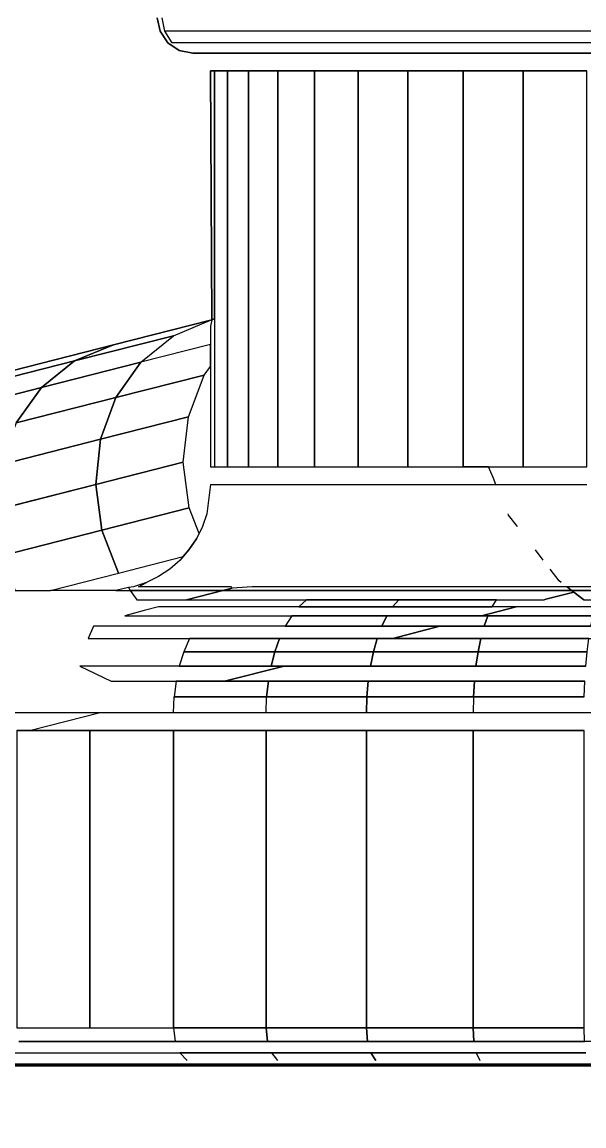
# Model space of a CAD drawing. Header units: centimetres. Extents: x -48696 to 156237, y -5617 to 29024.
# Drawn here: x 80997.544 to 80999.238, y 14755.364 to 14758.695 of the extents above; entities that cross this region are included whole.
import ezdxf

# ---------------------------------------------------------------- set-up
doc = ezdxf.new("R2010")
doc.units = ezdxf.units.CM
doc.layers.add('Moveis', color=1, linetype='Continuous', lineweight=9)
doc.layers.add('Parede Baixa', color=5, linetype='Continuous', lineweight=50)
doc.layers.add('Piso', color=55, linetype='Continuous')
doc.styles.add('Valéria', font='romantic.ttf', dxfattribs={"height": 10})
doc.dimstyles.new('Cota - 50', dxfattribs={"dimtxt": 10, "dimasz": 5, "dimexe": 10, "dimexo": 20, "dimgap": 5, "dimtad": 1, "dimtxsty": 'Valéria', "dimblk": 'DOT', "dimcen": 0, "dimclrd": 12, "dimclre": 12, "dimclrt": 2, "dimazin": 2, "dimtfac": 1, "dimtix": 1, "dimtmove": 0, "dimatfit": 3, "dimldrblk": 'DOT', "dimfxl": 1, "dimarcsym": 0})

# ---------------------------------------------------------------- blocks, each defined once
blk = doc.blocks.new('o')
at = {"layer": 'Moveis'}
for p, q in [((12553.032, 3257.1479), (12553.032, 3251.9879)), ((12553.3786, 3255.2505), (12553.3786, 3254.0492)), ((12554.8986, 3252.9781), (12554.8986, 3254.39)), ((12554.9279, 3254.2567), (12554.9279, 3254.0547)), ((12554.9603, 3254.2526), (12554.9603, 3254.048)), ((12553.3321, 3254.1169), (12553.3321, 3253.8928)), ((12553.6786, 3253.9122), (12553.6786, 3254.092)), ((12553.7286, 3253.9122), (12553.7286, 3254.092)), ((12554.8486, 3253.9122), (12554.8486, 3254.092)), ((12552.0706, 3253.7797), (12552.0706, 3254.0899)), ((12552.103, 3253.773), (12552.103, 3254.0859)), ((12552.982, 3253.7706), (12552.982, 3254.0844)), ((12553.3522, 3254.0836), (12553.3737, 3254.0556)), ((12553.3737, 3254.0556), (12553.3535, 3253.9767)), ((12553.3737, 3254.0556), (12553.3786, 3254.0492)), ((12553.3786, 3254.0492), (12553.3885, 3254.0362)), ((12553.3786, 3254.0492), (12553.3786, 3253.0635)), ((12554.9279, 3254.0547), (12554.9279, 3253.8608)), ((12554.9603, 3254.048), (12554.9603, 3253.8516)), ((12553.4009, 3254.0201), (12553.4055, 3254.0141)), ((12553.4055, 3254.0141), (12553.4391, 3253.9883)), ((12553.3535, 3253.9767), (12553.3522, 3253.9714)), ((12553.4644, 3253.9689), (12553.4932, 3253.9468)), ((12553.6786, 3253.8352), (12553.6786, 3253.9122)), ((12553.7286, 3253.8145), (12553.7286, 3253.9122)), ((12554.8486, 3253.7427), (12554.8486, 3253.9122)), ((12553.3321, 3253.8928), (12553.3069, 3253.7941)), ((12553.5594, 3253.896), (12553.5917, 3253.8712)), ((12553.5917, 3253.8712), (12553.5957, 3253.8695)), ((12554.9279, 3253.8608), (12554.9279, 3253.6781)), ((12554.9603, 3253.8516), (12554.9603, 3253.6664)), ((12553.6786, 3253.8352), (12553.6979, 3253.8272)), ((12553.6786, 3253.7515), (12553.6786, 3253.8352)), ((12553.6979, 3253.8272), (12553.7286, 3253.8145)), ((12553.7286, 3253.8145), (12553.7286, 3253.7615)), ((12552.0706, 3253.4819), (12552.0706, 3253.7797)), ((12552.103, 3253.4726), (12552.103, 3253.773)), ((12552.982, 3253.4694), (12552.982, 3253.7706)), ((12553.6786, 3253.7427), (12553.6786, 3253.7515)), ((12553.7286, 3253.7615), (12553.7286, 3253.7427)), ((12553.6786, 3253.6093), (12553.6786, 3253.7427)), ((12553.7286, 3253.5896), (12553.7286, 3253.7427)), ((12554.8486, 3253.5862), (12554.8486, 3253.7427)), ((12553.243, 3253.5433), (12553.2771, 3253.6769)), ((12554.9279, 3253.6781), (12554.9279, 3253.5093)), ((12554.9603, 3253.6664), (12554.9603, 3253.4955)), ((12553.6786, 3253.5862), (12553.6786, 3253.6093)), ((12553.6786, 3253.4453), (12553.6786, 3253.5862)), ((12553.7286, 3253.5862), (12553.7286, 3253.5896)), ((12553.7286, 3253.4453), (12553.7286, 3253.5862)), ((12554.8486, 3253.4453), (12554.8486, 3253.5862)), ((12554.9279, 3253.5093), (12554.9279, 3253.3573)), ((12552.0706, 3253.2012), (12552.0706, 3253.4819)), ((12552.103, 3253.1895), (12552.103, 3253.4726)), ((12552.982, 3253.1854), (12552.982, 3253.4694)), ((12554.9603, 3253.4955), (12554.9603, 3253.3415)), ((12553.6786, 3253.4119), (12553.6786, 3253.4453)), ((12553.7286, 3253.424), (12553.7286, 3253.4453)), ((12554.8486, 3253.322), (12554.8486, 3253.4453)), ((12553.6786, 3253.322), (12553.6786, 3253.4119)), ((12553.7286, 3253.3943), (12553.7286, 3253.424)), ((12553.7286, 3253.322), (12553.7286, 3253.3943)), ((12554.9279, 3253.3573), (12554.9279, 3253.2244)), ((12553.6786, 3253.2281), (12553.6786, 3253.322)), ((12553.7286, 3253.2184), (12553.7286, 3253.322)), ((12554.8486, 3253.2184), (12554.8486, 3253.322)), ((12554.9603, 3253.3415), (12554.9603, 3253.2068)), ((12553.1217, 3253.0679), (12553.1646, 3253.2362)), ((12553.6786, 3253.2184), (12553.6786, 3253.2281)), ((12553.6786, 3253.1918), (12553.6786, 3253.2184)), ((12553.7286, 3253.1853), (12553.7286, 3253.2184)), ((12554.8486, 3253.136), (12554.8486, 3253.2184)), ((12554.9279, 3253.2244), (12554.9279, 3253.1126)), ((12552.0706, 3252.942), (12552.0706, 3253.2012)), ((12552.103, 3252.9282), (12552.103, 3253.1895)), ((12553.6786, 3253.136), (12553.6786, 3253.1918)), ((12554.9603, 3253.2068), (12554.9603, 3253.0936)), ((12552.982, 3252.9233), (12552.982, 3253.1854)), ((12553.7286, 3253.136), (12553.7286, 3253.1853)), ((12553.6786, 3253.0763), (12553.6786, 3253.136)), ((12553.7286, 3253.0763), (12553.7286, 3253.136)), ((12554.8486, 3253.0763), (12554.8486, 3253.136)), ((12554.9279, 3253.1126), (12554.9279, 3253.0238)), ((12554.9603, 3253.0936), (12554.9603, 3253.0036)), ((12553.3786, 3252.8016), (12553.3786, 3253.0635)), ((12553.6786, 3253.04), (12553.6786, 3253.0763)), ((12553.7286, 3253.04), (12553.7286, 3253.0763)), ((12554.8486, 3253.04), (12554.8486, 3253.0763)), ((12553.6786, 3253.0279), (12553.6786, 3253.04)), ((12553.7286, 3253.0279), (12553.7286, 3253.04)), ((12554.1445, 3253.0318), (12554.1259, 3253.0279)), ((12554.1435, 3253.0279), (12554.1445, 3253.0318)), ((12554.1466, 3253.04), (12554.1445, 3253.0318)), ((12554.8486, 3253.0279), (12554.1445, 3253.0318)), ((12554.8486, 3253.0279), (12554.8486, 3253.04)), ((12553.5594, 3253.0056), (12553.54, 3252.996)), ((12553.5957, 3253.0179), (12553.5594, 3253.0056)), ((12553.6259, 3253.0215), (12553.5957, 3253.0179)), ((12553.6786, 3253.0279), (12553.6259, 3253.0215)), ((12553.761, 3253.0279), (12553.7286, 3253.0279)), ((12553.8855, 3253.0279), (12553.761, 3253.0279)), ((12553.9924, 3253.0279), (12553.8855, 3253.0279)), ((12554.0122, 3253.0279), (12553.9924, 3253.0279)), ((12554.0744, 3253.0279), (12554.0122, 3253.0279)), ((12554.1435, 3253.0279), (12554.0735, 3252.7536)), ((12554.1259, 3253.0279), (12554.0744, 3253.0279)), ((12554.9279, 3253.0238), (12554.9279, 3252.9594)), ((12554.9603, 3253.0036), (12554.9603, 3252.9384)), ((12553.4932, 3252.9673), (12553.4743, 3252.9508)), ((12553.525, 3252.9886), (12553.4932, 3252.9673)), ((12553.54, 3252.996), (12553.525, 3252.9886)), ((12554.8986, 3252.9781), (12554.9062, 3252.9397)), ((12552.0489, 3252.9627), (12552.0706, 3252.942)), ((12552.0706, 3252.7085), (12552.0706, 3252.942)), ((12553.4644, 3252.9421), (12553.4391, 3252.9133)), ((12553.4743, 3252.9508), (12553.4644, 3252.9421)), ((12554.9062, 3252.9397), (12554.9279, 3252.9072)), ((12554.9279, 3252.9594), (12554.9279, 3252.9203)), ((12554.9603, 3252.9384), (12554.9603, 3252.8988)), ((12552.103, 3252.6927), (12552.103, 3252.9282)), ((12552.982, 3252.6871), (12552.982, 3252.9233)), ((12553.032, 3252.9233), (12553.0772, 3252.9252)), ((12553.4391, 3252.9133), (12553.4178, 3252.8814)), ((12554.9279, 3252.9072), (12554.9603, 3252.8855)), ((12553.4178, 3252.8814), (12553.4009, 3252.847)), ((12554.9603, 3252.8855), (12554.9986, 3252.8779)), ((12553.4009, 3252.847), (12553.3885, 3252.8107)), ((12553.3786, 3252.761), (12553.3786, 3252.8016)), ((12553.3866, 3252.796), (12553.3786, 3252.761)), ((12553.3885, 3252.8107), (12553.3866, 3252.796)), ((12553.3786, 3252.761), (12553.3786, 3252.5756)), ((12553.9478, 3252.2607), (12554.0735, 3252.7536)), ((12552.0706, 3252.5044), (12552.0706, 3252.7085)), ((12552.103, 3252.4868), (12552.103, 3252.6927)), ((12553.032, 3252.7164), (12552.982, 3252.5204)), ((12552.982, 3252.5204), (12552.982, 3252.6871)), ((12553.2771, 3252.6972), (12553.243, 3252.6824)), ((12553.3786, 3252.4756), (12553.3786, 3252.5756)), ((12552.0706, 3252.3327), (12552.0706, 3252.5044)), ((12552.982, 3252.4806), (12552.982, 3252.5204))]:
    blk.add_line(p, q, dxfattribs=at)
for points, invisible_edges in [([(12552.0706, 3253.7797), (12552.103, 3257.1402), (12552.0706, 3253.4819)], 3), ([(12552.982, 3254.0844), (12553.032, 3257.1479), (12552.982, 3253.7706)], 3), ([(12552.982, 3254.0844), (12553.032, 3257.1479), (12552.982, 3253.7706)], 3), ([(12552.982, 3254.0844), (12553.032, 3257.1479), (12552.982, 3253.7706)], 3), ([(12552.982, 3254.0844), (12553.032, 3257.1479), (12552.982, 3253.7706)], 3), ([(12552.982, 3254.0844), (12553.032, 3257.1479), (12552.982, 3253.7706)], 3), ([(12553.1217, 3254.0866), (12553.1217, 3257.0554), (12553.1217, 3253.7743)], 3), ([(12553.1217, 3253.7743), (12553.1217, 3257.0554), (12553.1217, 3253.4744)], 3), ([(12552.103, 3255.3628), (12552.103, 3253.1895), (12552.103, 3255.6631)], 3), ([(12552.103, 3253.1895), (12552.103, 3255.3628), (12552.103, 3253.4726)], 3), ([(12552.103, 3253.4726), (12552.103, 3255.3628), (12552.103, 3255.0499)], 13), ([(12553.3737, 3254.0556), (12553.3786, 3255.2505), (12553.3786, 3254.0492)], 1), ([(12553.3885, 3255.2635), (12553.3786, 3254.0492), (12553.3786, 3255.2505)], 1), ([(12552.103, 3253.4726), (12552.103, 3255.0499), (12552.103, 3254.7294)], 13), ([(12552.0706, 3254.0899), (12552.0706, 3254.728), (12552.0706, 3253.7797)], 3), ([(12552.103, 3253.4726), (12552.103, 3254.7294), (12552.103, 3254.4064)], 13), ([(12554.9279, 3254.5543), (12554.9279, 3253.1126), (12554.9098, 3254.4171)], 3), ([(12554.9279, 3253.1126), (12554.9279, 3254.5543), (12554.9279, 3253.2244)], 3), ([(12554.9279, 3253.2244), (12554.9279, 3254.5543), (12554.9279, 3254.4636)], 13), ([(12553.3786, 3254.0492), (12553.3885, 3254.4575), (12553.3885, 3254.0362)], 3), ([(12553.3885, 3254.0362), (12553.3885, 3254.4575), (12553.3885, 3254.2386)], 1), ([(12554.9279, 3253.2244), (12554.9279, 3254.4636), (12554.9279, 3254.2567)], 13), ([(12552.103, 3253.4726), (12552.103, 3254.4064), (12552.103, 3254.0859)], 13), ([(12553.3522, 3254.4193), (12553.3522, 3254.0836), (12553.3522, 3254.1245)], 1), ([(12553.3522, 3254.0836), (12553.3522, 3254.4193), (12553.3737, 3254.0556)], 3), ([(12554.9062, 3252.9397), (12554.8986, 3254.39), (12554.9098, 3254.4171)], 13), ([(12554.9062, 3252.9397), (12554.9098, 3254.4171), (12554.9279, 3252.9072)], 3), ([(12554.8486, 3254.092), (12554.8986, 3254.39), (12554.8486, 3253.9122)], 3), ([(12554.8486, 3253.9122), (12554.8986, 3254.39), (12554.8986, 3252.9781)], 13), ([(12554.8486, 3254.092), (12554.8986, 3254.39), (12554.8486, 3253.9122)], 3), ([(12554.8486, 3253.9122), (12554.8986, 3254.39), (12554.8986, 3252.9781)], 13), ([(12554.8486, 3254.092), (12554.8986, 3254.39), (12554.8486, 3253.9122)], 3), ([(12554.8486, 3253.9122), (12554.8986, 3254.39), (12554.8986, 3252.9781)], 13), ([(12554.8486, 3254.092), (12554.8986, 3254.39), (12554.8486, 3253.9122)], 3), ([(12554.8486, 3253.9122), (12554.8986, 3254.39), (12554.8986, 3252.9781)], 13), ([(12554.8486, 3254.092), (12554.8986, 3254.39), (12554.8486, 3253.9122)], 3), ([(12554.8486, 3253.9122), (12554.8986, 3254.39), (12554.8986, 3252.9781)], 13), ([(12554.8986, 3254.39), (12554.9062, 3252.9397), (12554.8986, 3252.9781)], 1), ([(12553.243, 3254.2477), (12553.243, 3253.7927), (12553.243, 3254.0979)], 1), ([(12553.243, 3253.7927), (12553.243, 3254.2477), (12553.2626, 3254.2003)], 13), ([(12554.9279, 3254.0547), (12554.9279, 3253.8608), (12554.9279, 3254.2567)], 2), ([(12553.2053, 3254.0931), (12553.1646, 3253.7788), (12553.1646, 3254.0894)], 1), ([(12553.1646, 3253.7788), (12553.2053, 3254.0931), (12553.2053, 3253.785)], 1), ([(12553.243, 3254.0979), (12553.2053, 3253.785), (12553.2053, 3254.0931)], 1), ([(12553.2053, 3253.785), (12553.243, 3254.0979), (12553.243, 3253.7927)], 1), ([(12553.3069, 3254.1098), (12553.2771, 3253.802), (12553.2771, 3254.1035)], 1), ([(12553.2771, 3253.802), (12553.3069, 3254.1098), (12553.3069, 3253.8125)], 1), ([(12553.2771, 3253.6769), (12553.2771, 3254.1035), (12553.2771, 3253.802)], 1), ([(12553.3069, 3254.1098), (12553.3321, 3254.1169), (12553.3069, 3253.8125)], 3), ([(12553.3069, 3253.8125), (12553.3321, 3254.1169), (12553.3069, 3253.7941)], 3), ([(12553.3069, 3253.7941), (12553.3321, 3254.1169), (12553.3321, 3253.8928)], 1), ([(12554.8486, 3254.092), (12553.7286, 3253.9122), (12553.7286, 3254.092)], 1), ([(12553.7286, 3253.9122), (12554.8486, 3254.092), (12554.8486, 3253.9122)], 1), ([(12552.0489, 3253.7897), (12552.0706, 3254.0899), (12552.0706, 3253.7797)], 1), ([(12552.1413, 3254.0844), (12552.103, 3253.773), (12552.103, 3254.0859)], 1), ([(12552.103, 3253.4726), (12552.103, 3254.0859), (12552.103, 3253.773)], 1), ([(12552.103, 3253.773), (12552.1413, 3254.0844), (12552.1413, 3253.7706)], 1), ([(12552.982, 3254.0844), (12552.1413, 3253.7706), (12552.1413, 3254.0844)], 1), ([(12552.1413, 3253.7706), (12552.982, 3254.0844), (12552.982, 3253.7706)], 1), ([(12553.032, 3253.7706), (12553.0772, 3254.085), (12553.0772, 3253.7715)], 1), ([(12553.1217, 3254.0866), (12553.0772, 3253.7715), (12553.0772, 3254.085)], 1), ([(12553.0772, 3253.7715), (12553.1217, 3254.0866), (12553.1217, 3253.7743)], 1), ([(12553.1646, 3254.0894), (12553.1646, 3253.4806), (12553.1646, 3253.2362)], 13), ([(12553.1646, 3253.4806), (12553.1646, 3254.0894), (12553.1646, 3253.7788)], 1), ([(12553.3786, 3253.0635), (12553.3535, 3253.9767), (12553.3737, 3254.0556)], 13), ([(12553.3786, 3253.0635), (12553.3737, 3254.0556), (12553.3786, 3254.0492)], 1), ([(12553.3786, 3254.0492), (12553.3851, 3253.0892), (12553.3786, 3253.0635)], 1), ([(12553.3851, 3253.0892), (12553.3786, 3254.0492), (12553.3885, 3254.0362)], 13), ([(12553.3851, 3253.0892), (12553.3885, 3254.0362), (12553.3885, 3253.1463)], 3), ([(12553.3885, 3253.4478), (12553.3885, 3254.0362), (12553.3885, 3254.0249)], 13), ([(12553.3885, 3253.4478), (12553.3885, 3254.0249), (12553.3885, 3253.8197)], 13), ([(12553.3535, 3253.9767), (12553.3522, 3253.8367), (12553.3522, 3253.9714)], 1), ([(12553.3522, 3253.8367), (12553.3535, 3253.9767), (12553.3522, 3253.5605)], 3), ([(12553.3522, 3253.5605), (12553.3535, 3253.9767), (12553.3522, 3253.3001)], 3), ([(12554.8486, 3253.9122), (12553.7286, 3253.8145), (12553.7286, 3253.9122)], 1), ([(12553.7286, 3253.8145), (12554.8486, 3253.9122), (12553.7286, 3253.7615)], 3), ([(12553.7286, 3253.7615), (12554.8486, 3253.9122), (12553.7286, 3253.7427)], 3), ([(12553.7286, 3253.7427), (12554.8486, 3253.9122), (12554.8486, 3253.7427)], 1), ([(12554.8486, 3253.4453), (12554.8486, 3253.7427), (12554.8486, 3253.9122)], 13), ([(12554.8486, 3253.4453), (12554.8486, 3253.7427), (12554.8486, 3253.9122)], 13), ([(12554.8486, 3253.4453), (12554.8486, 3253.7427), (12554.8486, 3253.9122)], 13), ([(12554.8486, 3253.4453), (12554.8486, 3253.7427), (12554.8486, 3253.9122)], 13), ([(12554.8486, 3253.4453), (12554.8486, 3253.7427), (12554.8486, 3253.9122)], 13), ([(12553.3321, 3253.8928), (12553.3069, 3253.5271), (12553.3069, 3253.7941)], 1), ([(12553.3069, 3253.5271), (12553.3321, 3253.8928), (12553.3069, 3253.2581)], 3), ([(12553.3321, 3253.0338), (12553.3321, 3253.8928), (12553.3321, 3253.2783)], 3), ([(12553.3321, 3253.2783), (12553.3321, 3253.8928), (12553.3321, 3253.5431)], 3), ([(12553.3321, 3253.5431), (12553.3321, 3253.8928), (12553.3321, 3253.8242)], 1), ([(12554.9279, 3253.2244), (12554.9279, 3253.8608), (12554.9279, 3253.6781)], 13), ([(12553.3069, 3253.5271), (12553.2771, 3253.802), (12553.3069, 3253.8125)], 13), ([(12553.3069, 3253.5271), (12553.3069, 3253.8125), (12553.3069, 3253.7941)], 1), ([(12553.3522, 3253.8367), (12553.3321, 3253.5431), (12553.3321, 3253.8242)], 1), ([(12553.3321, 3253.5431), (12553.3522, 3253.8367), (12553.3522, 3253.5605)], 1), ([(12553.3885, 3253.4478), (12553.3885, 3253.8197), (12553.3885, 3253.6264)], 1), ([(12552.0489, 3253.4957), (12552.0706, 3253.7797), (12552.0706, 3253.4819)], 1), ([(12553.2053, 3253.785), (12553.1646, 3253.4806), (12553.1646, 3253.7788)], 1), ([(12553.1646, 3253.4806), (12553.2053, 3253.785), (12553.2053, 3253.4891)], 1), ([(12553.243, 3253.7927), (12553.2053, 3253.4891), (12553.2053, 3253.785)], 1), ([(12553.2053, 3253.4891), (12553.243, 3253.7927), (12553.243, 3253.5433)], 13), ([(12553.243, 3253.7927), (12553.2771, 3253.6769), (12553.243, 3253.5433)], 1), ([(12553.3069, 3253.5271), (12553.2771, 3253.6769), (12553.2771, 3253.802)], 13), ([(12552.1413, 3253.7706), (12552.103, 3253.4726), (12552.103, 3253.773)], 1), ([(12552.103, 3253.4726), (12552.1413, 3253.7706), (12552.1413, 3253.4694)], 1), ([(12552.1413, 3253.7706), (12552.982, 3253.4694), (12552.1413, 3253.4694)], 1), ([(12552.982, 3253.4694), (12552.1413, 3253.7706), (12552.982, 3253.7706)], 1), ([(12552.982, 3252.5204), (12552.982, 3253.4694), (12552.982, 3253.7706)], 13), ([(12552.982, 3252.5204), (12552.982, 3253.7706), (12553.032, 3252.7164)], 3), ([(12552.982, 3252.5204), (12552.982, 3253.4694), (12552.982, 3253.7706)], 13), ([(12552.982, 3252.5204), (12552.982, 3253.7706), (12553.032, 3252.7164)], 3), ([(12552.982, 3252.5204), (12552.982, 3253.4694), (12552.982, 3253.7706)], 13), ([(12552.982, 3252.5204), (12552.982, 3253.7706), (12553.032, 3252.7164)], 3), ([(12552.982, 3252.5204), (12552.982, 3253.4694), (12552.982, 3253.7706)], 13), ([(12552.982, 3252.5204), (12552.982, 3253.7706), (12553.032, 3252.7164)], 3), ([(12552.982, 3252.5204), (12552.982, 3253.4694), (12552.982, 3253.7706)], 13), ([(12552.982, 3252.5204), (12552.982, 3253.7706), (12553.032, 3252.7164)], 3), ([(12553.032, 3253.4694), (12553.0772, 3253.7715), (12553.0772, 3253.4706)], 1), ([(12553.1217, 3253.4744), (12553.0772, 3253.7715), (12553.1217, 3253.7743)], 1), ([(12553.0772, 3253.7715), (12553.1217, 3253.4744), (12553.0772, 3253.4706)], 1), ([(12554.8486, 3253.7427), (12553.7286, 3253.5896), (12553.7286, 3253.7427)], 1), ([(12553.7286, 3253.5896), (12554.8486, 3253.7427), (12553.7286, 3253.5862)], 3), ([(12553.7286, 3253.5862), (12554.8486, 3253.7427), (12554.8486, 3253.5862)], 1), ([(12554.8486, 3253.7427), (12554.8486, 3253.4453), (12554.8486, 3253.5862)], 1), ([(12554.8486, 3253.7427), (12554.8486, 3253.4453), (12554.8486, 3253.5862)], 1), ([(12554.8486, 3253.7427), (12554.8486, 3253.4453), (12554.8486, 3253.5862)], 1), ([(12554.8486, 3253.7427), (12554.8486, 3253.4453), (12554.8486, 3253.5862)], 1), ([(12554.8486, 3253.7427), (12554.8486, 3253.4453), (12554.8486, 3253.5862)], 1), ([(12553.243, 3253.2238), (12553.243, 3253.5433), (12553.2771, 3253.6769)], 13), ([(12553.243, 3253.2238), (12553.2771, 3253.6769), (12553.2771, 3253.5126)], 13), ([(12553.2771, 3253.6769), (12553.3069, 3253.5271), (12553.2771, 3253.5126)], 1), ([(12554.9279, 3253.2244), (12554.9279, 3253.6781), (12554.9279, 3253.5093)], 13), ([(12553.3522, 3253.3001), (12553.3321, 3253.5431), (12553.3522, 3253.5605)], 1), ([(12553.7286, 3253.5862), (12554.8486, 3253.4453), (12553.7286, 3253.4453)], 1), ([(12554.8486, 3253.4453), (12553.7286, 3253.5862), (12554.8486, 3253.5862)], 1), ([(12553.2053, 3253.4891), (12553.243, 3253.5433), (12553.243, 3253.4999)], 1), ([(12553.243, 3253.5433), (12553.243, 3253.2238), (12553.243, 3253.4999)], 1), ([(12553.3321, 3253.5431), (12553.3522, 3253.3001), (12553.3321, 3253.2783)], 1), ([(12553.243, 3253.2238), (12553.2053, 3253.4891), (12553.243, 3253.4999)], 1), ([(12553.3069, 3253.5271), (12553.2771, 3253.2398), (12553.2771, 3253.5126)], 1), ([(12553.2771, 3253.2398), (12553.3069, 3253.5271), (12553.3069, 3253.2581)], 1), ([(12553.2771, 3253.2398), (12553.2771, 3252.988), (12553.2771, 3253.5126)], 2), ([(12554.9279, 3253.2244), (12554.9279, 3253.5093), (12554.9279, 3253.3573)], 1), ([(12552.0706, 3253.2012), (12552.0489, 3253.4957), (12552.0706, 3253.4819)], 1), ([(12552.0706, 3253.4819), (12552.0706, 3252.942), (12552.0706, 3253.2012)], 1), ([(12552.0706, 3252.5044), (12552.0706, 3253.4819), (12552.0706, 3252.3327)], 3), ([(12552.0706, 3252.3327), (12552.0706, 3253.4819), (12552.0706, 3252.1963)], 3), ([(12552.0706, 3252.1963), (12552.0706, 3253.4819), (12552.0706, 3252.0974)], 3), ([(12552.0706, 3252.0974), (12552.0706, 3253.4819), (12552.0706, 3252.0373)], 3), ([(12552.0706, 3252.0172), (12552.0706, 3253.4819), (12552.103, 3251.9955)], 3), ([(12552.103, 3253.4726), (12552.1413, 3253.1854), (12552.103, 3253.1895)], 1), ([(12552.1413, 3253.1854), (12552.103, 3253.4726), (12552.1413, 3253.4694)], 1), ([(12552.1413, 3253.4694), (12552.982, 3253.1854), (12552.1413, 3253.1854)], 1), ([(12552.982, 3253.1854), (12552.1413, 3253.4694), (12552.982, 3253.4694)], 1), ([(12552.982, 3253.4694), (12552.982, 3252.9233), (12552.982, 3253.1854)], 1), ([(12552.982, 3253.4694), (12552.982, 3252.9233), (12552.982, 3253.1854)], 1), ([(12552.982, 3253.4694), (12552.982, 3252.9233), (12552.982, 3253.1854)], 1), ([(12552.982, 3253.4694), (12552.982, 3252.9233), (12552.982, 3253.1854)], 1), ([(12552.982, 3253.4694), (12552.982, 3252.9233), (12552.982, 3253.1854)], 1), ([(12553.0772, 3253.187), (12553.032, 3253.4694), (12553.0772, 3253.4706)], 1), ([(12553.1217, 3253.1918), (12553.0772, 3253.4706), (12553.1217, 3253.4744)], 1), ([(12553.0772, 3253.4706), (12553.1217, 3253.1918), (12553.0772, 3253.187)], 1), ([(12553.1646, 3253.2362), (12553.1217, 3253.1918), (12553.1217, 3253.4744)], 13), ([(12553.2053, 3253.2103), (12553.1646, 3253.4806), (12553.2053, 3253.4891)], 1), ([(12553.2053, 3253.2103), (12553.1646, 3253.2362), (12553.1646, 3253.4806)], 13), ([(12553.2053, 3253.4891), (12553.243, 3253.2238), (12553.2053, 3253.2103)], 1), ([(12553.3885, 3253.1463), (12553.3885, 3253.4478), (12553.3885, 3253.287)], 1), ([(12554.8486, 3253.4453), (12553.7286, 3253.424), (12553.7286, 3253.4453)], 1), ([(12553.7286, 3253.424), (12554.8486, 3253.4453), (12553.7286, 3253.3943)], 3), ([(12553.7286, 3253.3943), (12554.8486, 3253.4453), (12553.7286, 3253.322)], 3), ([(12553.7286, 3253.322), (12554.8486, 3253.4453), (12554.8486, 3253.322)], 1), ([(12554.8486, 3253.4453), (12554.8486, 3253.2184), (12554.8486, 3253.322)], 1), ([(12554.8486, 3253.0763), (12554.8486, 3253.4453), (12554.8486, 3253.04)], 3), ([(12554.8486, 3253.4453), (12554.8486, 3253.2184), (12554.8486, 3253.322)], 1), ([(12554.8486, 3253.0763), (12554.8486, 3253.4453), (12554.8486, 3253.04)], 3), ([(12554.8486, 3253.4453), (12554.8486, 3253.2184), (12554.8486, 3253.322)], 1), ([(12554.8486, 3253.0763), (12554.8486, 3253.4453), (12554.8486, 3253.04)], 3), ([(12554.8486, 3253.4453), (12554.8486, 3253.2184), (12554.8486, 3253.322)], 1), ([(12554.8486, 3253.0763), (12554.8486, 3253.4453), (12554.8486, 3253.04)], 3), ([(12554.8486, 3253.4453), (12554.8486, 3253.2184), (12554.8486, 3253.322)], 1), ([(12554.8486, 3253.0763), (12554.8486, 3253.4453), (12554.8486, 3253.04)], 3), ([(12553.7286, 3253.322), (12554.8486, 3253.2184), (12553.7286, 3253.2184)], 1), ([(12554.8486, 3253.2184), (12553.7286, 3253.322), (12554.8486, 3253.322)], 1), ([(12553.3522, 3253.3001), (12553.3522, 3252.9601), (12553.3522, 3253.0597)], 1), ([(12553.3522, 3252.9601), (12553.3522, 3253.3001), (12553.3786, 3253.0635)], 3), ([(12553.3069, 3253.2581), (12553.3069, 3252.786), (12553.3069, 3253.0097)], 1), ([(12553.3069, 3252.786), (12553.3069, 3253.2581), (12553.3218, 3252.8409)], 3), ([(12552.0706, 3252.942), (12552.0489, 3253.2186), (12552.0706, 3253.2012)], 1), ([(12553.1217, 3252.7474), (12553.1217, 3253.0679), (12553.1646, 3253.2362)], 13), ([(12553.1217, 3252.7474), (12553.1646, 3253.2362), (12553.1646, 3253.1996)], 13), ([(12553.1217, 3253.1918), (12553.1646, 3253.2362), (12553.1217, 3253.0679)], 1), ([(12553.1646, 3253.2362), (12553.2053, 3253.2103), (12553.1646, 3253.1996)], 1), ([(12553.243, 3253.2238), (12553.2053, 3252.9529), (12553.2053, 3253.2103)], 1), ([(12553.2053, 3252.9529), (12553.243, 3253.2238), (12553.243, 3252.969)], 1), ([(12553.243, 3253.2238), (12553.243, 3252.7393), (12553.243, 3252.969)], 1), ([(12553.243, 3252.7393), (12553.243, 3253.2238), (12553.243, 3252.6824)], 3), ([(12553.243, 3252.6824), (12553.243, 3253.2238), (12553.2771, 3252.6972)], 3), ([(12554.8486, 3253.2184), (12553.7286, 3253.1853), (12553.7286, 3253.2184)], 1), ([(12553.7286, 3253.1853), (12554.8486, 3253.2184), (12553.7286, 3253.136)], 3), ([(12553.7286, 3253.136), (12554.8486, 3253.2184), (12554.8486, 3253.136)], 1), ([(12554.8486, 3253.0763), (12554.8486, 3253.136), (12554.8486, 3253.2184)], 12), ([(12554.8486, 3253.0763), (12554.8486, 3253.136), (12554.8486, 3253.2184)], 12), ([(12554.8486, 3253.0763), (12554.8486, 3253.136), (12554.8486, 3253.2184)], 12), ([(12554.8486, 3253.0763), (12554.8486, 3253.136), (12554.8486, 3253.2184)], 12), ([(12554.8486, 3253.0763), (12554.8486, 3253.136), (12554.8486, 3253.2184)], 12), ([(12552.1413, 3253.1854), (12552.103, 3252.9282), (12552.103, 3253.1895)], 1), ([(12552.103, 3252.6927), (12552.103, 3253.1895), (12552.103, 3252.9282)], 1), ([(12553.0772, 3252.9252), (12553.032, 3253.1854), (12553.0772, 3253.187)], 1), ([(12553.1217, 3253.1918), (12553.0772, 3252.9252), (12553.0772, 3253.187)], 1), ([(12553.0772, 3252.9252), (12553.1217, 3253.1918), (12553.1217, 3253.0679)], 13), ([(12553.2053, 3253.2103), (12553.1646, 3252.9401), (12553.1646, 3253.1996)], 1), ([(12553.1646, 3252.9401), (12553.2053, 3253.2103), (12553.2053, 3252.9529)], 1), ([(12553.1646, 3252.7064), (12553.1646, 3253.1996), (12553.1646, 3252.9401)], 1), ([(12552.103, 3252.9282), (12552.1413, 3253.1854), (12552.1413, 3252.9233)], 1), ([(12552.982, 3253.1854), (12552.1413, 3252.9233), (12552.1413, 3253.1854)], 1), ([(12552.1413, 3252.9233), (12552.982, 3253.1854), (12552.982, 3252.9233)], 1), ([(12553.7286, 3253.136), (12554.8486, 3253.0763), (12553.7286, 3253.0763)], 1), ([(12554.8486, 3253.0763), (12553.7286, 3253.136), (12554.8486, 3253.136)], 1), ([(12554.9279, 3252.9072), (12554.9279, 3253.1126), (12554.9279, 3253.0238)], 13), ([(12553.0772, 3252.9252), (12553.1217, 3253.0679), (12553.1217, 3252.9308)], 1), ([(12553.1217, 3253.0679), (12553.1217, 3252.7474), (12553.1217, 3252.9308)], 1), ([(12553.3786, 3253.0635), (12553.3522, 3252.8431), (12553.3522, 3252.9601)], 1), ([(12553.3522, 3252.8431), (12553.3786, 3253.0635), (12553.3522, 3252.8199)], 3), ([(12553.3522, 3252.8199), (12553.3786, 3253.0635), (12553.3786, 3252.8016)], 1), ([(12553.3851, 3253.0892), (12553.3786, 3252.8016), (12553.3786, 3253.0635)], 1), ([(12553.3786, 3252.8016), (12553.3851, 3253.0892), (12553.3866, 3252.796)], 3), ([(12553.3866, 3252.796), (12553.3851, 3253.0892), (12553.3885, 3253.0868)], 13), ([(12553.3866, 3252.796), (12553.3885, 3253.0868), (12553.3885, 3252.8107)], 3), ([(12553.3885, 3252.8107), (12553.3885, 3253.0868), (12553.3885, 3253.0281)], 13), ([(12554.8486, 3253.0763), (12553.7286, 3253.04), (12553.7286, 3253.0763)], 1), ([(12553.7286, 3253.04), (12554.8486, 3253.0763), (12553.7641, 3253.04)], 3), ([(12553.7641, 3253.04), (12554.8486, 3253.0763), (12553.8886, 3253.04)], 3), ([(12553.8886, 3253.04), (12554.8486, 3253.0763), (12553.9955, 3253.04)], 3), ([(12553.9955, 3253.04), (12554.8486, 3253.0763), (12554.0291, 3253.04)], 3), ([(12554.0291, 3253.04), (12554.8486, 3253.0763), (12554.0775, 3253.04)], 3), ([(12554.0775, 3253.04), (12554.8486, 3253.0763), (12554.129, 3253.04)], 3), ([(12554.129, 3253.04), (12554.8486, 3253.0763), (12554.1466, 3253.04)], 3), ([(12554.1466, 3253.04), (12554.8486, 3253.0763), (12554.8486, 3253.04)], 1), ([(12553.3321, 3252.8815), (12553.3218, 3252.8409), (12553.3321, 3253.0338)], 2), ([(12557.2274, 3250.7077), (12554.1435, 3253.0279), (12554.1445, 3253.0318)], 13), ([(12557.2274, 3250.7077), (12554.1435, 3253.0279), (12554.1445, 3253.0318)], 13), ([(12557.2274, 3250.7077), (12554.1435, 3253.0279), (12554.1445, 3253.0318)], 13), ([(12557.2274, 3250.7077), (12554.1435, 3253.0279), (12554.1445, 3253.0318)], 13), ([(12557.2274, 3250.7077), (12554.1435, 3253.0279), (12554.1445, 3253.0318)], 13), ([(12554.1466, 3253.04), (12554.8486, 3253.0279), (12554.1445, 3253.0318)], 1), ([(12554.9279, 3252.9072), (12554.1445, 3253.0318), (12554.9062, 3252.9397)], 3), ([(12554.9062, 3252.9397), (12554.1445, 3253.0318), (12554.8486, 3253.0279)], 13), ([(12554.9279, 3252.9072), (12554.1445, 3253.0318), (12554.9062, 3252.9397)], 3), ([(12554.9062, 3252.9397), (12554.1445, 3253.0318), (12554.8486, 3253.0279)], 13), ([(12554.9279, 3252.9072), (12554.1445, 3253.0318), (12554.9062, 3252.9397)], 3), ([(12554.9062, 3252.9397), (12554.1445, 3253.0318), (12554.8486, 3253.0279)], 13), ([(12554.9279, 3252.9072), (12554.1445, 3253.0318), (12554.9062, 3252.9397)], 3), ([(12554.9062, 3252.9397), (12554.1445, 3253.0318), (12554.8486, 3253.0279)], 13), ([(12554.9279, 3252.9072), (12554.1445, 3253.0318), (12554.9062, 3252.9397)], 3), ([(12554.9062, 3252.9397), (12554.1445, 3253.0318), (12554.8486, 3253.0279)], 13), ([(12554.8486, 3253.0279), (12554.1466, 3253.04), (12554.8486, 3253.04)], 1), ([(12554.9062, 3252.9397), (12554.8486, 3253.0279), (12554.8486, 3253.04)], 13), ([(12554.9062, 3252.9397), (12554.8486, 3253.04), (12554.8986, 3252.9781)], 3), ([(12554.9062, 3252.9397), (12554.8486, 3253.0279), (12554.8486, 3253.04)], 13), ([(12554.9062, 3252.9397), (12554.8486, 3253.04), (12554.8986, 3252.9781)], 3), ([(12554.9062, 3252.9397), (12554.8486, 3253.0279), (12554.8486, 3253.04)], 13), ([(12554.9062, 3252.9397), (12554.8486, 3253.04), (12554.8986, 3252.9781)], 3), ([(12554.9062, 3252.9397), (12554.8486, 3253.0279), (12554.8486, 3253.04)], 13), ([(12554.9062, 3252.9397), (12554.8486, 3253.04), (12554.8986, 3252.9781)], 3), ([(12554.9062, 3252.9397), (12554.8486, 3253.0279), (12554.8486, 3253.04)], 13), ([(12554.9062, 3252.9397), (12554.8486, 3253.04), (12554.8986, 3252.9781)], 3), ([(12553.3885, 3252.9341), (12553.3885, 3252.8659), (12553.3885, 3253.0281)], 2), ([(12553.9242, 3252.7608), (12553.8696, 3252.9656), (12553.9879, 3253.0104)], 1), ([(12553.9879, 3253.0104), (12554.0242, 3252.8311), (12553.9242, 3252.7608)], 1), ([(12554.0242, 3252.8311), (12553.9879, 3253.0104), (12554.0122, 3253.0279)], 13), ([(12554.0242, 3252.8311), (12554.0122, 3253.0279), (12554.0744, 3253.0279)], 1), ([(12557.2274, 3250.7077), (12554.0735, 3252.7536), (12554.1435, 3253.0279)], 13), ([(12557.2274, 3250.7077), (12554.0735, 3252.7536), (12554.1435, 3253.0279)], 13), ([(12557.2274, 3250.7077), (12554.0735, 3252.7536), (12554.1435, 3253.0279)], 13), ([(12557.2274, 3250.7077), (12554.0735, 3252.7536), (12554.1435, 3253.0279)], 13), ([(12557.2274, 3250.7077), (12554.0735, 3252.7536), (12554.1435, 3253.0279)], 13), ([(12554.0735, 3252.7536), (12554.0993, 3252.9236), (12554.1435, 3253.0279)], 1), ([(12554.9279, 3252.9594), (12554.9279, 3252.9203), (12554.9279, 3253.0238)], 2), ([(12553.2771, 3252.6972), (12553.2771, 3252.988), (12553.2771, 3252.7611)], 1), ([(12553.5492, 3252.7209), (12553.4743, 3252.9508), (12553.4932, 3252.9673)], 13), ([(12553.5492, 3252.7209), (12553.4932, 3252.9673), (12553.525, 3252.9886)], 13), ([(12553.5492, 3252.7209), (12553.525, 3252.9886), (12553.54, 3252.996)], 13), ([(12553.5492, 3252.7209), (12553.54, 3252.996), (12553.6122, 3252.968)], 1), ([(12553.6122, 3252.968), (12553.6783, 3252.7037), (12553.5492, 3252.7209)], 1), ([(12553.6783, 3252.7037), (12553.6122, 3252.968), (12553.7415, 3252.9511)], 1), ([(12552.0706, 3252.5044), (12552.0706, 3252.7085), (12552.0706, 3252.942)], 12), ([(12553.4743, 3252.9508), (12553.5492, 3252.7209), (12553.4276, 3252.7677)], 1), ([(12553.7415, 3252.9511), (12553.8063, 3252.7173), (12553.6783, 3252.7037)], 1), ([(12553.8063, 3252.7173), (12553.7415, 3252.9511), (12553.8696, 3252.9656)], 1), ([(12553.8696, 3252.9656), (12553.9242, 3252.7608), (12553.8063, 3252.7173)], 1), ([(12552.982, 3252.9233), (12552.1413, 3252.6871), (12552.1413, 3252.9233)], 1), ([(12552.1413, 3252.6871), (12552.982, 3252.9233), (12552.982, 3252.6871)], 1), ([(12552.982, 3252.9233), (12552.982, 3252.5204), (12552.982, 3252.6871)], 1), ([(12552.982, 3252.9233), (12552.982, 3252.5204), (12552.982, 3252.6871)], 1), ([(12552.982, 3252.9233), (12552.982, 3252.5204), (12552.982, 3252.6871)], 1), ([(12552.982, 3252.9233), (12552.982, 3252.5204), (12552.982, 3252.6871)], 1), ([(12552.982, 3252.9233), (12552.982, 3252.5204), (12552.982, 3252.6871)], 1), ([(12554.028, 3252.644), (12554.0242, 3252.8311), (12554.0993, 3252.9236)], 1), ([(12554.0993, 3252.9236), (12554.0735, 3252.7536), (12554.028, 3252.644)], 1), ([(12554.9279, 3252.9072), (12554.9279, 3252.9203), (12554.9603, 3252.8988)], 13), ([(12557.2274, 3250.7077), (12554.9279, 3252.9072), (12554.9603, 3252.8855)], 13), ([(12557.2274, 3250.7077), (12554.9279, 3252.9072), (12554.9603, 3252.8855)], 13), ([(12557.2274, 3250.7077), (12554.9279, 3252.9072), (12554.9603, 3252.8855)], 13), ([(12557.2274, 3250.7077), (12554.9279, 3252.9072), (12554.9603, 3252.8855)], 13), ([(12557.2274, 3250.7077), (12554.9279, 3252.9072), (12554.9603, 3252.8855)], 13), ([(12554.9279, 3252.9072), (12554.9603, 3252.8988), (12554.9603, 3252.8855)], 3), ([(12554.9603, 3252.8855), (12554.9603, 3252.8988), (12554.9986, 3252.8779)], 3), ([(12554.9986, 3252.8779), (12554.9603, 3252.8988), (12554.9986, 3252.8912)], 13), ([(12557.2274, 3250.7077), (12554.9603, 3252.8855), (12554.9986, 3252.8779)], 13), ([(12557.2274, 3250.7077), (12554.9603, 3252.8855), (12554.9986, 3252.8779)], 13), ([(12557.2274, 3250.7077), (12554.9603, 3252.8855), (12554.9986, 3252.8779)], 13), ([(12557.2274, 3250.7077), (12554.9603, 3252.8855), (12554.9986, 3252.8779)], 13), ([(12557.2274, 3250.7077), (12554.9603, 3252.8855), (12554.9986, 3252.8779)], 13), ([(12553.3885, 3252.8107), (12553.3885, 3252.8659), (12553.3885, 3252.8246)], 13), ([(12553.3885, 3252.8107), (12553.3885, 3252.8246), (12553.4009, 3252.847)], 1), ([(12553.9526, 3252.5504), (12553.9242, 3252.7608), (12554.0242, 3252.8311)], 1), ([(12554.0242, 3252.8311), (12554.028, 3252.644), (12553.9526, 3252.5504)], 1), ([(12553.4276, 3252.7677), (12553.3786, 3252.4756), (12553.3786, 3252.5756)], 1), ([(12553.3786, 3252.4756), (12553.4276, 3252.7677), (12553.4769, 3252.4376)], 3), ([(12553.4769, 3252.4376), (12553.4276, 3252.7677), (12553.5492, 3252.7209)], 1), ([(12553.8523, 3252.479), (12553.8063, 3252.7173), (12553.9242, 3252.7608)], 1), ([(12553.9242, 3252.7608), (12553.9526, 3252.5504), (12553.8523, 3252.479)], 1), ([(12557.2599, 3250.6861), (12553.9478, 3252.2607), (12554.0735, 3252.7536)], 13), ([(12557.2599, 3250.6861), (12553.9478, 3252.2607), (12554.0735, 3252.7536)], 13), ([(12557.2599, 3250.6861), (12553.9478, 3252.2607), (12554.0735, 3252.7536)], 13), ([(12557.2599, 3250.6861), (12553.9478, 3252.2607), (12554.0735, 3252.7536)], 13), ([(12557.2599, 3250.6861), (12553.9478, 3252.2607), (12554.0735, 3252.7536)], 13), ([(12553.9478, 3252.2607), (12554.028, 3252.644), (12554.0735, 3252.7536)], 1), ([(12557.2599, 3250.6861), (12554.0735, 3252.7536), (12557.2274, 3250.7077)], 3), ([(12557.2599, 3250.6861), (12554.0735, 3252.7536), (12557.2274, 3250.7077)], 3), ([(12557.2599, 3250.6861), (12554.0735, 3252.7536), (12557.2274, 3250.7077)], 3), ([(12557.2599, 3250.6861), (12554.0735, 3252.7536), (12557.2274, 3250.7077)], 3), ([(12557.2599, 3250.6861), (12554.0735, 3252.7536), (12557.2274, 3250.7077)], 3), ([(12553.1217, 3252.7474), (12553.1646, 3252.7064), (12553.1646, 3252.659)], 1), ([(12553.5492, 3252.7209), (12553.6061, 3252.4206), (12553.4769, 3252.4376)], 1), ([(12553.6061, 3252.4206), (12553.5492, 3252.7209), (12553.6783, 3252.7037)], 1), ([(12553.7342, 3252.4347), (12553.6783, 3252.7037), (12553.8063, 3252.7173)], 1), ([(12553.8063, 3252.7173), (12553.8523, 3252.479), (12553.7342, 3252.4347)], 1), ([(12552.103, 3251.9955), (12552.103, 3252.6927), (12552.103, 3252.4868)], 13), ([(12552.982, 3252.6871), (12552.1413, 3252.4806), (12552.1413, 3252.6871)], 1), ([(12552.1413, 3252.4806), (12552.982, 3252.6871), (12552.982, 3252.4806)], 3), ([(12552.982, 3252.4806), (12552.982, 3252.6871), (12552.982, 3252.5204)], 1), ([(12553.6783, 3252.7037), (12553.7342, 3252.4347), (12553.6061, 3252.4206)], 1), ([(12553.9001, 3252.1427), (12553.9526, 3252.5504), (12554.028, 3252.644)], 1), ([(12554.028, 3252.644), (12553.9478, 3252.2607), (12553.9001, 3252.1427)], 1), ([(12553.8227, 3252.0412), (12553.8523, 3252.479), (12553.9526, 3252.5504)], 1), ([(12553.9526, 3252.5504), (12553.9001, 3252.1427), (12553.8227, 3252.0412)], 1)]:
    blk.add_3dface(points, dxfattribs=dict(at, invisible_edges=invisible_edges))
blk = doc.blocks.new('_Dot')
at = {"color": 0, "linetype": 'ByBlock', "lineweight": -2}
blk.add_line((-0.5, 0), (-1, 0), dxfattribs=at)
at = {"color": 0, "linetype": 'ByBlock', "const_width": 0.5}
blk.add_lwpolyline([(-0.25, 0, 1), (0.25, 0, 1)], format="xyb", close=True, dxfattribs=at)
blk = doc.blocks.new('*D1386')
at = {"color": 12, "lineweight": -2, "transparency": 16777216}
for p, q in [((80847.9618, 14775.6357), (80847.9618, 14780.9818)), ((81097.9618, 14775.4885), (81097.9618, 14780.9818)), ((81092.9618, 14770.9818), (80852.9618, 14770.9818))]:
    blk.add_line(p, q, dxfattribs=at)
at = {"layer": 'Defpoints', "color": 0, "transparency": 16777216}
for p in [(80847.9618, 14770.9818), (80847.9618, 14755.6357), (81097.9618, 14755.4885)]:
    blk.add_point(p, dxfattribs=at)
at = {"color": 12, "lineweight": -2, "transparency": 16777216, "xscale": 5, "yscale": 5, "zscale": 5, "rotation": 180}
blk.add_blockref('_Dot', (80847.9618, 14770.9818), dxfattribs=at)
at = {"color": 12, "lineweight": -2, "transparency": 16777216, "xscale": 5, "yscale": 5, "zscale": 5}
blk.add_blockref('_Dot', (81097.9618, 14770.9818), dxfattribs=at)
at = {"color": 2, "transparency": 16777216, "insert": (80972.9618, 14781.1741), "char_height": 10, "attachment_point": 5, "style": 'Valéria'}
blk.add_mtext('250', dxfattribs=at)

msp = doc.modelspace()

# ---------------------------------------------------------------- hatches: boundary and pattern name
at = {"layer": 'Piso'}
h = msp.add_hatch(dxfattribs=at)
h.set_pattern_fill('ANSI37', color=256, scale=13.333333, angle=-45)
h.set_pattern_definition([(360, (62677.845, -3837.59), (3e-14, 42.33333), []), (90, (62677.845, -3837.59), (-42.33333, 3e-14), [])])
edge = h.paths.add_edge_path()
edge.add_line((81011.18426, 14755.41958), (81011.05505, 14915.56005))
edge.add_line((81011.05505, 14915.56005), (80949.55517, 14915.63067))
edge.add_line((80949.55517, 14915.63067), (80949.55284, 14913.60255))
edge.add_line((80949.55284, 14913.60255), (80941.52877, 14913.61176))
edge.add_line((80941.52877, 14913.61176), (80941.55859, 14918.61173))
edge.add_line((80941.55859, 14918.61173), (80860.0586, 14918.65616))
edge.add_line((80860.0586, 14918.65616), (80859.5586, 14918.65673))
edge.add_line((80859.5586, 14918.65673), (80859.55516, 14915.65673))
edge.add_line((80859.55516, 14915.65673), (80862.55515, 14915.65329))
edge.add_line((80862.55515, 14915.65329), (80862.47191, 14843.15334))
edge.add_line((80862.47191, 14843.15334), (80865.9719, 14843.14932))
edge.add_line((80865.9719, 14843.14932), (80866.05884, 14846.17011))
edge.add_line((80866.05884, 14846.17011), (80871.70784, 14846.17011))
edge.add_line((80871.70784, 14846.17011), (80871.70784, 14838.18308))
edge.add_line((80871.70784, 14838.18308), (80871.23363, 14837.83797))
edge.add_line((80871.23363, 14837.83797), (80865.78543, 14837.83797))
edge.add_line((80865.78543, 14837.83797), (80865.96903, 14840.64932))
edge.add_line((80865.96903, 14840.64932), (80862.46903, 14840.64932))
edge.add_line((80862.46903, 14840.64932), (80862.55515, 14836.65329))
edge.add_line((80862.55515, 14836.65329), (80859.46444, 14836.65679))
edge.add_line((80859.46444, 14836.65679), (80859.46904, 14840.65678))
edge.add_line((80859.46904, 14840.65678), (80855.96904, 14840.6608))
edge.add_line((80855.96904, 14840.6608), (80855.97906, 14837.91937))
edge.add_line((80855.97906, 14837.91937), (80852.96617, 14838.16425))
edge.add_line((80852.96617, 14838.16425), (80850.33744, 14838.16425))
edge.add_line((80850.33744, 14838.16425), (80850.33744, 14845.89577))
edge.add_line((80850.33744, 14845.89577), (80852.97478, 14845.66424))
edge.add_line((80852.97478, 14845.66424), (80856.21928, 14845.66424))
edge.add_line((80856.21928, 14845.66424), (80855.97191, 14843.1608))
edge.add_line((80855.97191, 14843.1608), (80859.47191, 14843.15678))
edge.add_line((80859.47191, 14843.15678), (80859.55286, 14913.65673))
edge.add_line((80859.55286, 14913.65673), (80849.55287, 14913.66822))
edge.add_line((80849.55287, 14913.66822), (80849.55403, 14915.66398))
edge.add_line((80849.55403, 14915.66398), (80848.05516, 14915.66485))
edge.add_line((80848.05516, 14915.66485), (80848.0074, 14805.7387))
edge.add_line((80848.0074, 14805.7387), (80928.61248, 14805.69169))
edge.add_line((80928.61248, 14805.69169), (80928.61248, 14759.78992))
edge.add_line((80928.61248, 14759.78992), (80930.55502, 14759.87731))
edge.add_line((80930.55502, 14759.87731), (80931.29921, 14761.51204))
edge.add_line((80931.29921, 14761.51204), (80949.10312, 14761.28085))
edge.add_line((80949.10312, 14761.28085), (80949.05029, 14757.21187))
edge.add_line((80949.05029, 14757.21187), (80944.46573, 14758.21342))
edge.add_line((80944.46573, 14758.21342), (80932.94019, 14759.78992))
edge.add_line((80932.94019, 14759.78992), (80932.94019, 14755.58615))
edge.add_line((80932.94019, 14755.58615), (80963.7632, 14755.56818))
edge.add_line((80963.7632, 14755.56818), (80963.7632, 14759.978))
edge.add_line((80963.7632, 14759.978), (80966.04628, 14759.978))
edge.add_line((80966.04628, 14759.978), (80966.04628, 14762.92396))
edge.add_line((80966.04628, 14762.92396), (80950.63076, 14762.92396))
edge.add_line((80950.63076, 14762.92396), (80948.98564, 14814.56772))
edge.add_line((80948.98564, 14814.56772), (80954.2596, 14820.38921))
edge.add_line((80954.2596, 14820.38921), (80962.50856, 14822.14903))
edge.add_line((80962.50856, 14822.14903), (80988.33734, 14822.14903))
edge.add_line((80988.33734, 14822.14903), (80992.259, 14809.01709))
edge.add_line((80992.259, 14809.01709), (80989.58891, 14762.92396))
edge.add_line((80989.58891, 14762.92396), (80972.21973, 14762.92396))
edge.add_line((80972.21973, 14762.92396), (80972.31723, 14760.78732))
edge.add_line((80972.31723, 14760.78732), (80974.21123, 14760.76883))
edge.add_line((80974.21123, 14760.76883), (80974.19062, 14758.6573))
edge.add_line((80974.19062, 14758.6573), (80976.81968, 14758.63912))
edge.add_line((80976.81968, 14758.63912), (80976.02096, 14755.56103))
edge.add_line((80976.02096, 14755.56103), (80995.66502, 14755.54957))
edge.add_line((80995.66502, 14755.54957), (80995.66789, 14760.47984))
edge.add_line((80995.66789, 14760.47984), (80994.64805, 14760.48044))
edge.add_line((80994.64805, 14760.48044), (80995.23687, 14762.62289))
edge.add_line((80995.23687, 14762.62289), (81002.24752, 14765.30174))
edge.add_line((81002.24752, 14765.30174), (81009.28434, 14765.30174))
edge.add_line((81009.28434, 14765.30174), (81009.27865, 14755.54163))
edge.add_line((81009.27865, 14755.54163), (81011.18417, 14755.54052))

# ---------------------------------------------------------------- linework, layer by layer
at = {"layer": 'Parede Baixa'}
msp.add_line((80847.96182, 14755.63572), (81313.18862, 14755.36437), dxfattribs=at)

# ---------------------------------------------------------------- block references
at = {"layer": 'Parede Baixa', "xscale": -1.066666666666667, "yscale": 1.066666666666667, "zscale": 1.066666666666667, "rotation": 270}
msp.add_blockref('o', (77528.21544, 1366.70975), dxfattribs=at)

# ---------------------------------------------------------------- dimensions: what is measured, and where the dimension line sits
dim = msp.add_linear_dim(base=(80847.96182, 14770.98183), p1=(81097.96182, 14755.48851), p2=(80847.96182, 14755.63572), dimstyle='Cota - 50', override={"dimtxsty": 'Valéria'})
dim.commit()
dim.dimension.update_dxf_attribs({"geometry": '*D1386', "text_midpoint": (80972.96182, 14781.17414)})

doc.saveas('drawing.dxf')
